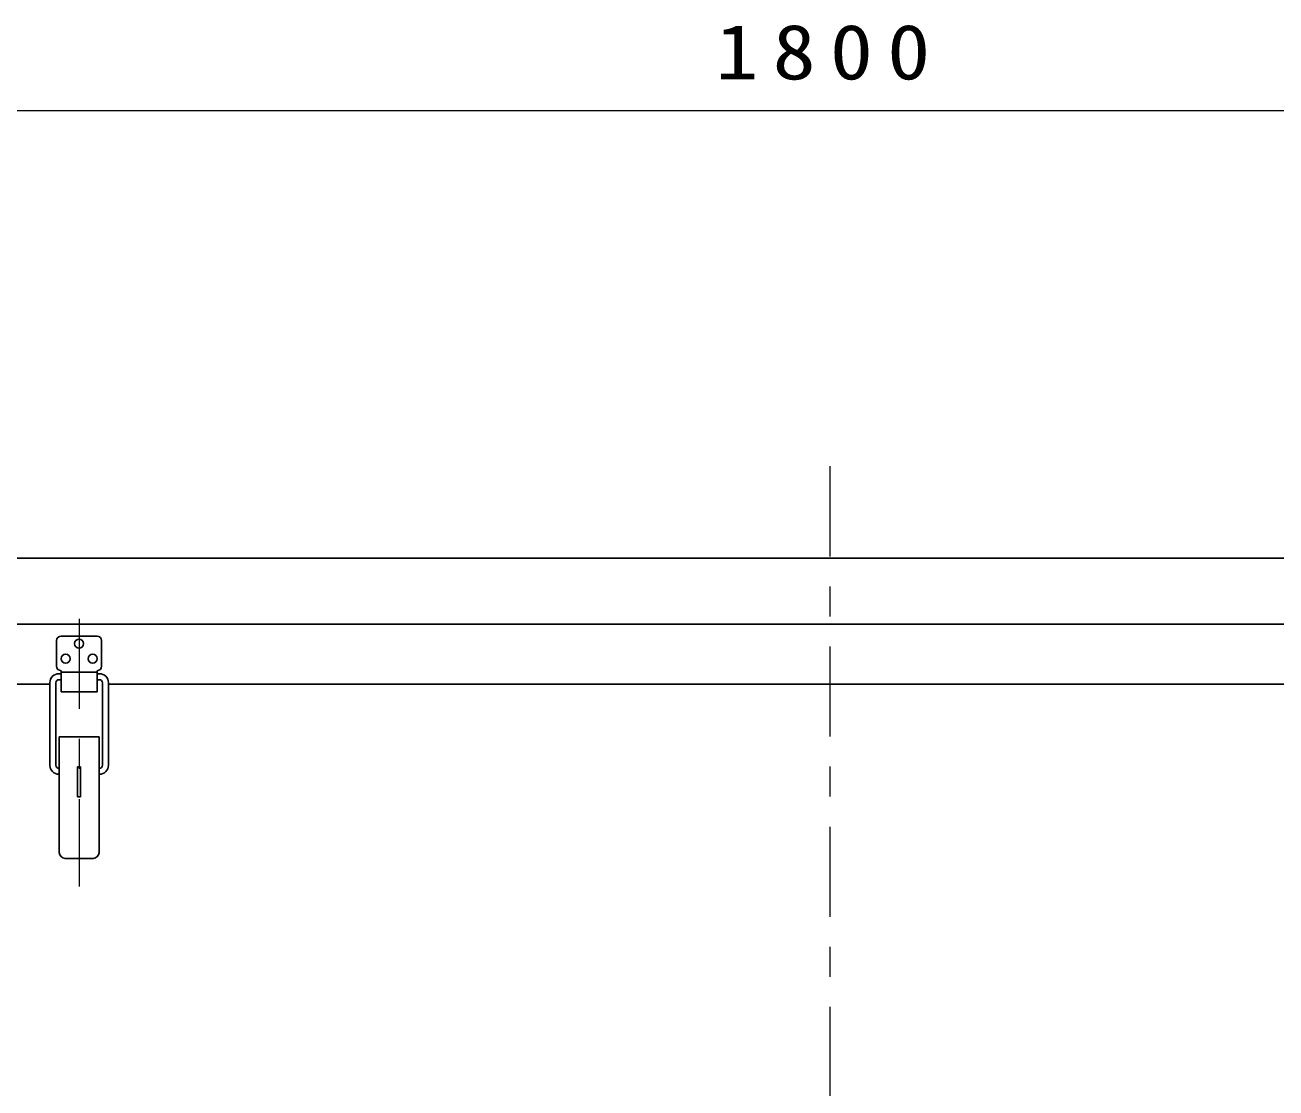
# Model space of a CAD drawing. Units: millimetres on the paper, scale 1:20. Extents: x -365 to 0, y 0 to 257.
# Drawn here: x -279.66 to -238, y 109.15 to 144.54 of the extents above; entities that cross this region are included whole.
import ezdxf

# ---------------------------------------------------------------- set-up
doc = ezdxf.new("R2010")
doc.units = ezdxf.units.MM
doc.linetypes.add('USER2', pattern=[6, 3, -1, 1, -1])
doc.layers.add('LY_1', color=7, linetype='Continuous', lineweight=25)
doc.styles.add('ＭＳ ゴシック', font='')
doc.styles.get('ＭＳ ゴシック').set_extended_font_data('MS Gothic')

msp = doc.modelspace()

# ---------------------------------------------------------------- linework, layer by layer
at = {"layer": 'LY_1', "lineweight": 13}
msp.add_line((-297.854, 141.696), (-207.854, 141.696), dxfattribs=at)
at = {"layer": 'LY_1', "linetype": 'USER2', "lineweight": 13}
for p, q in [((-252.854, 129.845), (-252.854, 99.431)), ((-277.854, 124.766), (-277.854, 115.851))]:
    msp.add_line(p, q, dxfattribs=at)
at = {"layer": 'LY_1'}
for p, q in [((-297.604, 126.789), (-208.104, 126.789)), ((-297.604, 124.589), (-208.104, 124.589)), ((-278.454, 124.189), (-277.254, 124.189)), ((-278.604, 124.039), (-278.604, 123.189)), ((-277.104, 124.039), (-277.104, 123.189)), ((-278.529, 122.939), (-278.454, 122.939)), ((-278.454, 123.039), (-278.454, 122.339)), ((-278.454, 122.989), (-277.254, 122.989)), ((-277.254, 123.039), (-277.254, 122.339)), ((-277.254, 122.939), (-277.179, 122.939)), ((-296.354, 122.589), (-278.829, 122.589)), ((-278.829, 122.639), (-278.829, 119.889)), ((-278.629, 122.639), (-278.629, 119.889)), ((-278.529, 122.739), (-278.454, 122.739)), ((-277.254, 122.739), (-277.179, 122.739)), ((-277.079, 122.639), (-277.079, 119.889)), ((-276.879, 122.639), (-276.879, 119.889)), ((-276.879, 122.589), (-228.829, 122.589)), ((-278.454, 122.339), (-277.254, 122.339)), ((-278.516, 120.839), (-277.191, 120.839)), ((-278.516, 120.839), (-278.516, 116.989)), ((-277.191, 120.839), (-277.191, 116.989)), ((-277.904, 119.839), (-277.804, 119.839)), ((-277.904, 119.839), (-277.904, 118.839)), ((-277.804, 119.839), (-277.804, 118.839)), ((-277.904, 118.839), (-277.804, 118.839)), ((-278.316, 116.789), (-277.391, 116.789))]:
    msp.add_line(p, q, dxfattribs=at)
for centre in [(-277.854, 123.939), (-278.304, 123.439), (-277.404, 123.439)]:
    msp.add_circle(centre, 0.15, dxfattribs=at)
for centre, radius, start, end in [((-278.454, 124.039), 0.15, 90, 180), ((-277.254, 124.039), 0.15, 0, 90), ((-278.529, 122.639), 0.3, 90, 180), ((-278.454, 123.189), 0.15, 180, 270), ((-277.254, 123.189), 0.15, 270, 0), ((-277.179, 122.639), 0.3, 0, 90), ((-278.529, 122.639), 0.1, 90, 180), ((-277.179, 122.639), 0.1, 0, 90), ((-278.529, 119.889), 0.3, 180, 270), ((-278.529, 119.889), 0.1, 180, 270), ((-277.179, 119.889), 0.1, 270, 0), ((-277.179, 119.889), 0.3, 270, 0), ((-278.316, 116.989), 0.2, 180, 270), ((-277.391, 116.989), 0.2, 270, 0)]:
    msp.add_arc(centre, radius, start, end, dxfattribs=at)

# ---------------------------------------------------------------- texts
at = {"layer": 'LY_1', "insert": (-252.854, 142.696), "char_height": 1.833, "attachment_point": 8, "style": 'ＭＳ ゴシック'}
msp.add_mtext('\\T1.33;\\W1.15;1800', dxfattribs=at)

doc.saveas('drawing.dxf')
